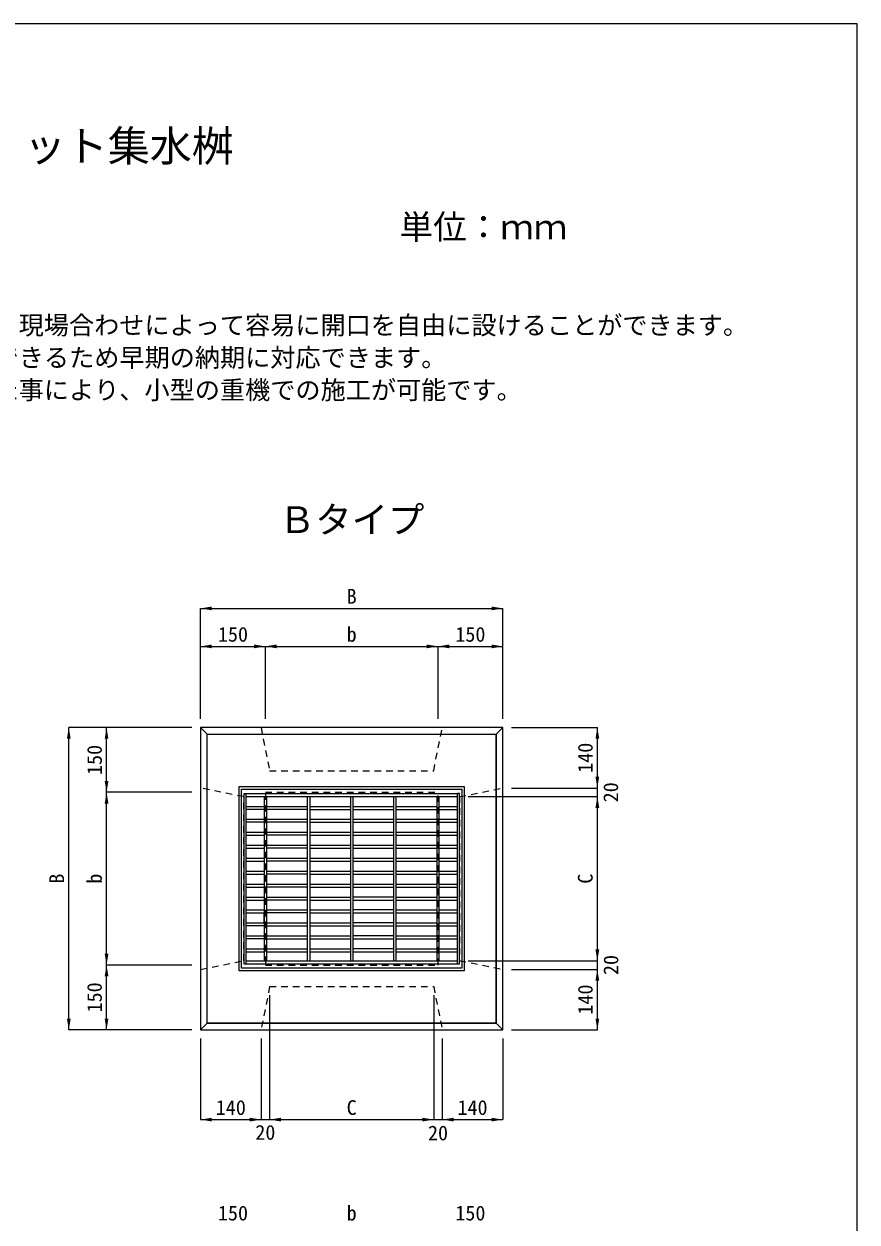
# Model space of a CAD drawing. Units: millimetres at full size, sheet at 1:20. Extents: x 157384 to 161244, y 53504 to 59104.
# Drawn here: x 159314 to 161244, y 56329 to 59104 of the extents above; entities that cross this region are included whole.
import ezdxf
from ezdxf.enums import TextEntityAlignment as Align

# ---------------------------------------------------------------- set-up
doc = ezdxf.new("R2010")
doc.units = ezdxf.units.MM
doc.header["$LTSCALE"] = 20
doc.linetypes.add('USER1', pattern=[1.35, 0.75, -0.6])
for name, color, linetype, lineweight in [('0_2', 7, 'Continuous', 20), ('寸法線', 7, 'Continuous', 9), ('本体', 2, 'Continuous', 9), ('枠', 5, 'Continuous', 5), ('ｸﾞﾚｰﾁﾝｸﾞ', 3, 'Continuous', 5)]:
    doc.layers.add(name, color=color, linetype=linetype, lineweight=lineweight)
doc.styles.add('ＭＳ ゴシック', font='')
doc.styles.get('ＭＳ ゴシック').set_extended_font_data('MS Gothic')

# ---------------------------------------------------------------- blocks, each defined once
blk = doc.blocks.new('filled_arrow')
at = {"color": 0, "linetype": 'Continuous', "lineweight": -2}
blk.add_solid([(7.5, 1.25), (0, 0), (7.5, -1.25)], dxfattribs=at)

msp = doc.modelspace()

# ---------------------------------------------------------------- linework, layer by layer
at = {"layer": '寸法線'}
for p, q in [((159723.14, 57749.89), (160423.14, 57749.89)), ((159723.14, 57493.94), (159723.14, 57749.89)), ((160423.14, 57493.94), (160423.14, 57749.89)), ((159723.14, 57661.87), (159873.14, 57661.87)), ((159723.14, 57493.94), (159723.14, 57661.87)), ((159873.14, 57493.94), (159873.14, 57661.87)), ((159873.14, 57661.87), (160273.14, 57661.87)), ((159873.14, 57493.94), (159873.14, 57661.87)), ((160273.14, 57493.94), (160273.14, 57661.87)), ((160273.14, 57661.87), (160423.14, 57661.87)), ((160273.14, 57493.94), (160273.14, 57661.87)), ((160423.14, 57493.94), (160423.14, 57661.87)), ((159417.81, 56773.94), (159417.81, 57473.94)), ((159703.14, 57473.94), (159417.81, 57473.94)), ((159505.27, 57323.94), (159505.27, 57473.94)), ((159703.14, 57473.94), (159505.27, 57473.94)), ((160443.14, 57473.94), (160642.32, 57473.94)), ((160642.32, 57333.94), (160642.32, 57473.94)), ((160642.32, 57261.94), (160642.32, 57385.94)), ((160443.14, 57333.94), (160642.32, 57333.94)), ((160443.14, 57333.94), (160642.32, 57333.94)), ((159505.27, 56923.94), (159505.27, 57323.94)), ((159703.14, 57323.94), (159505.27, 57323.94)), ((159703.14, 57323.94), (159505.27, 57323.94)), ((160343.14, 57313.94), (160642.32, 57313.94)), ((160343.14, 57313.94), (160642.32, 57313.94)), ((160642.32, 56933.94), (160642.32, 57313.94)), ((160642.32, 56861.94), (160642.32, 56985.94)), ((159505.27, 56773.94), (159505.27, 56923.94)), ((159703.14, 56923.94), (159505.27, 56923.94)), ((159703.14, 56923.94), (159505.27, 56923.94)), ((160343.14, 56933.94), (160642.32, 56933.94)), ((160343.14, 56933.94), (160642.32, 56933.94)), ((160443.14, 56913.94), (160642.32, 56913.94)), ((160443.14, 56913.94), (160642.32, 56913.94)), ((160642.32, 56773.94), (160642.32, 56913.94)), ((159883.14, 56853.94), (159883.14, 56565.91)), ((159883.14, 56853.94), (159883.14, 56565.91)), ((160263.14, 56853.94), (160263.14, 56565.91)), ((160263.14, 56853.94), (160263.14, 56565.91)), ((159703.14, 56773.94), (159417.81, 56773.94)), ((159703.14, 56773.94), (159505.27, 56773.94)), ((160443.14, 56773.94), (160642.32, 56773.94)), ((159723.14, 56753.94), (159723.14, 56565.91)), ((159863.14, 56753.94), (159863.14, 56565.91)), ((159863.14, 56753.94), (159863.14, 56565.91)), ((160283.14, 56753.94), (160283.14, 56565.91)), ((160283.14, 56753.94), (160283.14, 56565.91)), ((160423.14, 56753.94), (160423.14, 56565.91)), ((159723.14, 56565.91), (159863.14, 56565.91)), ((159811.14, 56565.91), (159935.14, 56565.91)), ((159883.14, 56565.91), (160263.14, 56565.91)), ((160211.14, 56565.91), (160335.14, 56565.91)), ((160283.14, 56565.91), (160423.14, 56565.91))]:
    msp.add_line(p, q, dxfattribs=at)
at = {"layer": '本体'}
for p, q in [((159738.14, 57458.94), (159723.14, 57473.94)), ((159723.14, 57473.94), (159738.14, 57458.94)), ((160408.14, 57458.94), (160423.14, 57473.94)), ((159738.14, 56788.94), (159738.14, 57458.94)), ((159738.14, 57458.94), (160408.14, 57458.94)), ((159738.14, 57458.94), (160408.14, 57458.94)), ((159738.14, 56788.94), (159738.14, 57458.94)), ((160408.14, 56788.94), (160408.14, 57458.94)), ((160408.14, 57458.94), (160408.14, 56788.94)), ((159738.14, 56788.94), (159723.14, 56773.94)), ((159738.14, 56788.94), (160408.14, 56788.94)), ((160408.14, 56788.94), (159738.14, 56788.94)), ((160408.14, 56788.94), (160423.14, 56773.94)), ((160408.14, 56788.94), (160423.14, 56773.94))]:
    msp.add_line(p, q, dxfattribs=at)
at = {"layer": '本体', "lineweight": 20}
for p, q in [((159723.14, 57473.94), (159723.14, 56773.94)), ((160423.14, 57473.94), (159723.14, 57473.94)), ((160423.14, 56773.94), (160423.14, 57473.94)), ((159723.14, 56773.94), (160423.14, 56773.94))]:
    msp.add_line(p, q, dxfattribs=at)
at = {"layer": '本体', "linetype": 'USER1'}
for p, q in [((159863.14, 57473.94), (159883.14, 57373.94)), ((160263.14, 57373.94), (160283.14, 57473.94)), ((159883.14, 57373.94), (160263.14, 57373.94)), ((159823.14, 57313.94), (159723.14, 57333.94)), ((160323.14, 57313.94), (160423.14, 57333.94)), ((159823.14, 56933.94), (159823.14, 57313.94)), ((159873.14, 57323.94), (160273.14, 57323.94)), ((159873.14, 57321.44), (159873.14, 56923.94)), ((160273.14, 56923.94), (160273.14, 57323.94)), ((160323.14, 57313.94), (160323.14, 56933.94)), ((159723.14, 56913.94), (159823.14, 56933.94)), ((159873.14, 56923.94), (160273.14, 56923.94)), ((160323.14, 56933.94), (160423.14, 56913.94)), ((159883.14, 56873.94), (159863.14, 56773.94)), ((159883.14, 56873.94), (160263.14, 56873.94)), ((160263.14, 56873.94), (160283.14, 56773.94))]:
    msp.add_line(p, q, dxfattribs=at)
at = {"layer": '枠', "lineweight": 13}
for p, q in [((161243.93, 59103.51), (157383.93, 59103.51)), ((161243.93, 53503.51), (161243.93, 59103.51))]:
    msp.add_line(p, q, dxfattribs=at)
at = {"layer": 'ｸﾞﾚｰﾁﾝｸﾞ'}
for p, q in [((159812.14, 57337.44), (160334.14, 57337.44)), ((159812.14, 56910.44), (159812.14, 57337.44)), ((159818.14, 57331.44), (160328.14, 57331.44)), ((159818.14, 56916.44), (159818.14, 57331.44)), ((160328.14, 57331.44), (160328.14, 56916.44)), ((160334.14, 57337.44), (160334.14, 56910.44)), ((159823.14, 57321.44), (160323.14, 57321.44)), ((159823.14, 57321.44), (159823.14, 56926.44)), ((159827.64, 57321.44), (159827.64, 56926.44)), ((159827.64, 57314.44), (160318.64, 57314.44)), ((159870.14, 57314.44), (159870.14, 56933.44)), ((159876.14, 57314.44), (159876.14, 56933.44)), ((159970.14, 57314.44), (159970.14, 56933.44)), ((159976.14, 57314.44), (159976.14, 56933.44)), ((160070.14, 57314.44), (160070.14, 56933.44)), ((160076.14, 57314.44), (160076.14, 56933.44)), ((160170.14, 57312.87), (160170.14, 56933.44)), ((160176.14, 56933.44), (160176.14, 57312.87)), ((160270.14, 57314.44), (160270.14, 56933.44)), ((160276.14, 56933.44), (160276.14, 57314.44)), ((160323.14, 57321.44), (160318.64, 57321.44)), ((160318.64, 56926.44), (160318.64, 57321.44)), ((160323.14, 56926.44), (160323.14, 57321.44)), ((159827.64, 57291.44), (159870.14, 57291.44)), ((159870.14, 57284.44), (159827.64, 57284.44)), ((159876.14, 57291.44), (159970.14, 57291.44)), ((159970.14, 57284.44), (159876.14, 57284.44)), ((159976.14, 57291.44), (160070.14, 57291.44)), ((159976.14, 57284.44), (160070.14, 57284.44)), ((160076.14, 57291.44), (160170.14, 57291.44)), ((160076.14, 57284.44), (160170.14, 57284.44)), ((160176.14, 57291.44), (160270.14, 57291.44)), ((160176.14, 57284.44), (160270.14, 57284.44)), ((160276.14, 57291.44), (160318.64, 57291.44)), ((160276.14, 57284.44), (160318.64, 57284.44)), ((159827.64, 57261.44), (159870.14, 57261.44)), ((159870.14, 57254.44), (159827.64, 57254.44)), ((159876.14, 57261.44), (159970.14, 57261.44)), ((159970.14, 57254.44), (159876.14, 57254.44)), ((159976.14, 57261.44), (160070.14, 57261.44)), ((159976.14, 57254.44), (160070.14, 57254.44)), ((160076.14, 57261.44), (160170.14, 57261.44)), ((160076.14, 57254.44), (160170.14, 57254.44)), ((160176.14, 57261.44), (160270.14, 57261.44)), ((160176.14, 57254.44), (160270.14, 57254.44)), ((160276.14, 57261.44), (160318.64, 57261.44)), ((160276.14, 57254.44), (160318.64, 57254.44)), ((159827.64, 57231.44), (159870.14, 57231.44)), ((159827.64, 57224.44), (159870.14, 57224.44)), ((159876.14, 57231.44), (159970.14, 57231.44)), ((159970.14, 57224.44), (159876.14, 57224.44)), ((159976.14, 57231.44), (160070.14, 57231.44)), ((159976.14, 57224.44), (160070.14, 57224.44)), ((160076.14, 57231.44), (160170.14, 57231.44)), ((160076.14, 57224.44), (160170.14, 57224.44)), ((160176.14, 57231.44), (160270.14, 57231.44)), ((160176.14, 57224.44), (160270.14, 57224.44)), ((160276.14, 57231.44), (160318.64, 57231.44)), ((160276.14, 57224.44), (160318.64, 57224.44)), ((159827.64, 57201.44), (159870.14, 57201.44)), ((159827.64, 57194.44), (159870.14, 57194.44)), ((159827.64, 57194.44), (159870.14, 57194.44)), ((159876.14, 57201.44), (159970.14, 57201.44)), ((159970.14, 57194.44), (159876.14, 57194.44)), ((159976.14, 57201.44), (160070.14, 57201.44)), ((159976.14, 57194.44), (160070.14, 57194.44)), ((160076.14, 57201.44), (160170.14, 57201.44)), ((160076.14, 57194.44), (160170.14, 57194.44)), ((160176.14, 57201.44), (160270.14, 57201.44)), ((160176.14, 57194.44), (160270.14, 57194.44)), ((160276.14, 57201.44), (160318.64, 57201.44)), ((160276.14, 57194.44), (160318.64, 57194.44)), ((159827.64, 57171.44), (159870.14, 57171.44)), ((159827.64, 57164.44), (159870.14, 57164.44)), ((159876.14, 57171.44), (159970.14, 57171.44)), ((159970.14, 57164.44), (159876.14, 57164.44)), ((159976.14, 57171.44), (160070.14, 57171.44)), ((159976.14, 57164.44), (160070.14, 57164.44)), ((159976.14, 57164.44), (160070.14, 57164.44)), ((160076.14, 57171.44), (160170.14, 57171.44)), ((160076.14, 57164.44), (160170.14, 57164.44)), ((160176.14, 57171.44), (160270.14, 57171.44)), ((160176.14, 57164.44), (160270.14, 57164.44)), ((160276.14, 57171.44), (160318.64, 57171.44)), ((160276.14, 57164.44), (160318.64, 57164.44)), ((159827.64, 57141.44), (159870.14, 57141.44)), ((159827.64, 57134.44), (159870.14, 57134.44)), ((159876.14, 57141.44), (159970.14, 57141.44)), ((159970.14, 57134.44), (159876.14, 57134.44)), ((159976.14, 57141.44), (160070.14, 57141.44)), ((159976.14, 57134.44), (160070.14, 57134.44)), ((160076.14, 57141.44), (160170.14, 57141.44)), ((160076.14, 57134.44), (160170.14, 57134.44)), ((160176.14, 57141.44), (160270.14, 57141.44)), ((160176.14, 57134.44), (160270.14, 57134.44)), ((160276.14, 57141.44), (160318.64, 57141.44)), ((160276.14, 57134.44), (160318.64, 57134.44)), ((159827.64, 57111.44), (159870.14, 57111.44)), ((159876.14, 57111.44), (159970.14, 57111.44)), ((159976.14, 57111.44), (160070.14, 57111.44)), ((160076.14, 57111.44), (160170.14, 57111.44)), ((160176.14, 57111.44), (160270.14, 57111.44)), ((160276.14, 57111.44), (160318.64, 57111.44)), ((159827.64, 57104.44), (159870.14, 57104.44)), ((159827.64, 57081.44), (159870.14, 57081.44)), ((159970.14, 57104.44), (159876.14, 57104.44)), ((159876.14, 57081.44), (159970.14, 57081.44)), ((159976.14, 57104.44), (160070.14, 57104.44)), ((159976.14, 57081.44), (160070.14, 57081.44)), ((160076.14, 57104.44), (160170.14, 57104.44)), ((160170.14, 57081.44), (160076.14, 57081.44)), ((160176.14, 57104.44), (160270.14, 57104.44)), ((160176.14, 57081.44), (160270.14, 57081.44)), ((160276.14, 57104.44), (160318.64, 57104.44)), ((160276.14, 57081.44), (160318.64, 57081.44)), ((159827.64, 57074.44), (159870.14, 57074.44)), ((159827.64, 57051.44), (159870.14, 57051.44)), ((159970.14, 57074.44), (159876.14, 57074.44)), ((159876.14, 57051.44), (159970.14, 57051.44)), ((159976.14, 57074.44), (160070.14, 57074.44)), ((159976.14, 57051.44), (160070.14, 57051.44)), ((160076.14, 57074.44), (160170.14, 57074.44)), ((160170.14, 57051.44), (160076.14, 57051.44)), ((160176.14, 57074.44), (160270.14, 57074.44)), ((160176.14, 57051.44), (160270.14, 57051.44)), ((160276.14, 57074.44), (160318.64, 57074.44)), ((160276.14, 57051.44), (160318.64, 57051.44)), ((159827.64, 57044.44), (159870.14, 57044.44)), ((159870.14, 57021.44), (159870.14, 57044.44)), ((159970.14, 57044.44), (159876.14, 57044.44)), ((159976.14, 57044.44), (160070.14, 57044.44)), ((160076.14, 57044.44), (160170.14, 57044.44)), ((160176.14, 57044.44), (160270.14, 57044.44)), ((160276.14, 57044.44), (160318.64, 57044.44)), ((159827.64, 57021.44), (159870.14, 57021.44)), ((159870.14, 57014.44), (159827.64, 57014.44)), ((159876.14, 57021.44), (159970.14, 57021.44)), ((159876.14, 57014.44), (159970.14, 57014.44)), ((159976.14, 57021.44), (160070.14, 57021.44)), ((159976.14, 57014.44), (160070.14, 57014.44)), ((160170.14, 57021.44), (160076.14, 57021.44)), ((160076.14, 57014.44), (160170.14, 57014.44)), ((160176.14, 57021.44), (160270.14, 57021.44)), ((160176.14, 57014.44), (160270.14, 57014.44)), ((160276.14, 57021.44), (160318.64, 57021.44)), ((160276.14, 57014.44), (160318.64, 57014.44)), ((159827.64, 56991.44), (159870.14, 56991.44)), ((159870.14, 56984.44), (159827.64, 56984.44)), ((159876.14, 56991.44), (159970.14, 56991.44)), ((159876.14, 56984.44), (159970.14, 56984.44)), ((159976.14, 56991.44), (160070.14, 56991.44)), ((159976.14, 56984.44), (160070.14, 56984.44)), ((160170.14, 56991.44), (160076.14, 56991.44)), ((160076.14, 56984.44), (160170.14, 56984.44)), ((160176.14, 56991.44), (160270.14, 56991.44)), ((160176.14, 56984.44), (160270.14, 56984.44)), ((160276.14, 56991.44), (160318.64, 56991.44)), ((160276.14, 56984.44), (160318.64, 56984.44)), ((159827.64, 56961.44), (159870.14, 56961.44)), ((159827.64, 56954.44), (159870.14, 56954.44)), ((159876.14, 56961.44), (159970.14, 56961.44)), ((159876.14, 56961.44), (159876.14, 56954.44)), ((159876.14, 56954.44), (159970.14, 56954.44)), ((159976.14, 56961.44), (160070.14, 56961.44)), ((159976.14, 56954.44), (160070.14, 56954.44)), ((160170.14, 56961.44), (160076.14, 56961.44)), ((160076.14, 56954.44), (160170.14, 56954.44)), ((160176.14, 56961.44), (160270.14, 56961.44)), ((160176.14, 56954.44), (160270.14, 56954.44)), ((160276.14, 56961.44), (160318.64, 56961.44)), ((160276.14, 56954.44), (160318.64, 56954.44)), ((160328.14, 56916.44), (159818.14, 56916.44)), ((159823.14, 56926.44), (160323.14, 56926.44)), ((159827.64, 56933.44), (160318.64, 56933.44)), ((160334.14, 56910.44), (159812.14, 56910.44))]:
    msp.add_line(p, q, dxfattribs=at)

# ---------------------------------------------------------------- block references
at = {"layer": '寸法線', "xscale": 3.47, "yscale": 3.47}
for p in [(159723.14, 57749.89), (159723.14, 57661.87), (159873.14, 57661.87), (160273.14, 57661.87), (159723.14, 56565.91), (159883.14, 56565.91), (159883.14, 56565.91), (160283.14, 56565.91), (160283.14, 56565.91)]:
    msp.add_blockref('filled_arrow', p, dxfattribs=at)
for p, rotation in [((160423.14, 57749.89), 180), ((159873.14, 57661.87), 180), ((160273.14, 57661.87), 180), ((160423.14, 57661.87), 180), ((159417.81, 57473.94), 270), ((159505.27, 57473.94), 270), ((160642.32, 57473.94), 270), ((160642.32, 57333.94), 90), ((160642.32, 57333.94), 90), ((159505.27, 57323.94), 90), ((159505.27, 57323.94), 270), ((160642.32, 57313.94), 270), ((160642.32, 57313.94), 270), ((159505.27, 56923.94), 90), ((160642.32, 56933.94), 90), ((160642.32, 56933.94), 90), ((159505.27, 56923.94), 270), ((160642.32, 56913.94), 270), ((160642.32, 56913.94), 270), ((159417.81, 56773.94), 90), ((159505.27, 56773.94), 90), ((160642.32, 56773.94), 90), ((159863.14, 56565.91), 180), ((159863.14, 56565.91), 180), ((160263.14, 56565.91), 180), ((160263.14, 56565.91), 180), ((160423.14, 56565.91), 180)]:
    msp.add_blockref('filled_arrow', p, dxfattribs=dict(at, rotation=rotation))

# ---------------------------------------------------------------- texts
at = {"layer": '0_2', "style": 'ＭＳ ゴシック'}
for s, height, p in [('マルチフィット集水桝', 71.21, (159313.93, 58820.93)), ('Ｂタイプ', 61.71, (160073.14, 57955.39))]:
    msp.add_text(s, height=height, dxfattribs=at).set_placement(p, align=Align.MIDDLE_CENTER)
msp.add_text('単位：ｍｍ', height=56.96, dxfattribs=at).set_placement((160184.18, 58587.8), align=Align.BOTTOM_LEFT)
for s, p in [('\u30001) 壁面の四方全てが50ｍｍの薄壁となっておりますので、現場合わせによって容易に開口を自由に設けることができます。', (157699.62, 58427.1)), ('\u3000\u3000 また、標準的な桝高であれば、在庫品によって対応ができるため早期の納期に対応できます。', (157699.62, 58352.1)), ('\u30002) 耐荷重を担保しながら壁厚を薄くし製品の軽量化をした事により、小型の重機での施工が可能です。', (157699.62, 58277.1))]:
    msp.add_text(s, height=42.72, dxfattribs=at).set_placement(p, align=Align.TOP_LEFT)
at = {"layer": '寸法線', "style": 'ＭＳ ゴシック'}
for s, p in [('B', (160073.14, 57777.89)), ('150', (159798.14, 57689.87)), ('b', (160073.14, 57689.87)), ('150', (160348.14, 57689.87)), ('140', (159793.14, 56593.91)), ('C', (160073.14, 56593.91)), ('140', (160353.14, 56593.91)), ('20', (159873.14, 56536.4)), ('20', (160273.14, 56534.97)), ('150', (159798.14, 56349.45)), ('b', (160073.14, 56349.32)), ('150', (160348.14, 56349.45))]:
    msp.add_text(s, height=34.18, dxfattribs=at).set_placement(p, align=Align.MIDDLE_CENTER)
for s, p in [('150', (159477.27, 57398.94)), ('140', (160614.32, 57403.94)), ('20', (160673.3, 57323.94)), ('B', (159389.81, 57123.94)), ('C', (160614.32, 57123.94)), ('b', (159477.27, 57123.94)), ('20', (160673.69, 56923.94)), ('150', (159477.27, 56848.94)), ('140', (160614.32, 56843.94))]:
    msp.add_text(s, height=34.18, rotation=90, dxfattribs=at).set_placement(p, align=Align.MIDDLE_CENTER)

doc.saveas('drawing.dxf')
